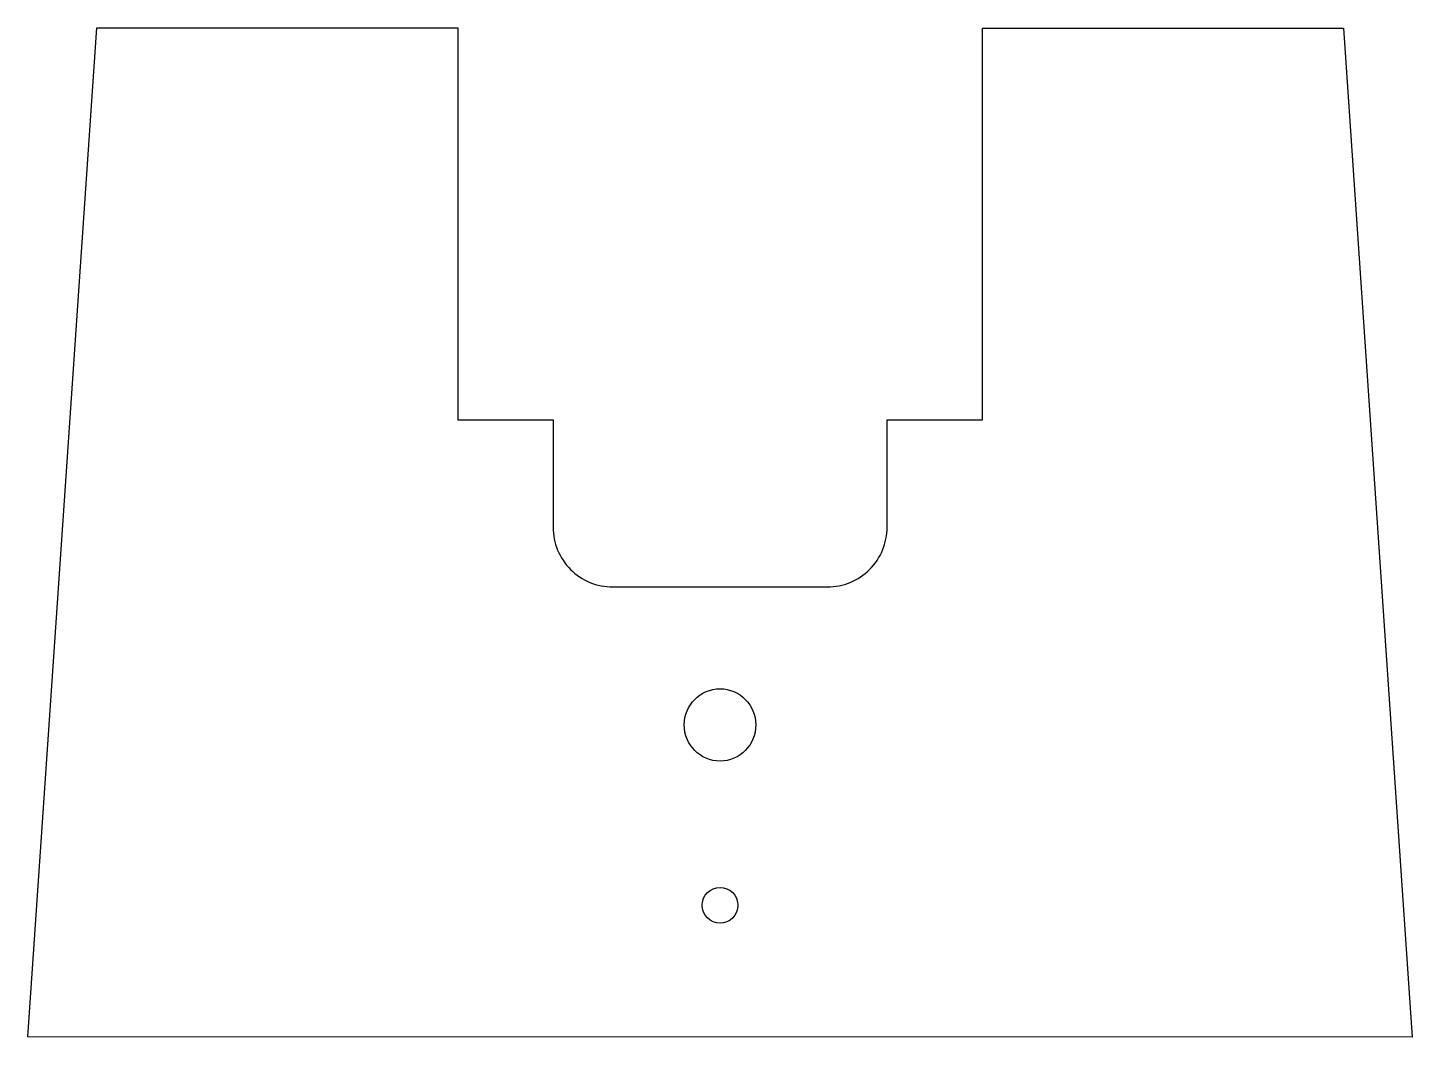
# Model space of a CAD drawing. Header units: millimetres. Extents: x -58 to 58, y -140 to -55.
import ezdxf

# ---------------------------------------------------------------- set-up
doc = ezdxf.new("R2010")
doc.units = ezdxf.units.MM
doc.layers.get('0').update_dxf_attribs({"linetype": 'CONTINUOUS'})

msp = doc.modelspace()

# ---------------------------------------------------------------- linework, layer by layer
msp.add_lwpolyline([(21.99, -55.23), (52.26, -55.25), (58.03, -139.85), (-58.09, -139.82), (-52.29, -55.2), (-22.02, -55.21), (-22.02, -85.95), (-22.02, -88.08), (-19.02, -88.08), (-14.02, -88.08), (-14.03, -97.08, 0.414214), (-9.03, -102.09), (-0.02, -102.09), (8.98, -102.09, 0.414214), (13.98, -97.09), (13.98, -88.09), (18.98, -88.09), (21.98, -88.09), (21.98, -85.96)], format="xyb", close=True)
for centre, major_axis, ratio in [((-0.03, -113.66), (0, -3.03), 0.990268), ((-0.03, -128.78), (1.5, 0), 1)]:
    msp.add_ellipse(centre, major_axis=major_axis, ratio=ratio)

doc.saveas('drawing.dxf')
